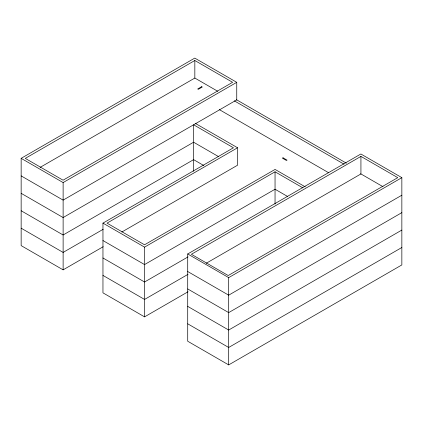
<?xml version="1.0" encoding="UTF-8"?>
<svg xmlns="http://www.w3.org/2000/svg" width="423" height="423" viewBox="0 0 423 423"><rect width="100%" height="100%" fill="white"/><g stroke="black" fill="none" stroke-linecap="round" stroke-linejoin="round"><path stroke-width="0.63" d="M103.186 246.72L63.122 269.848L21.15 245.615L21.15 158.339L194.77 58.099L236.748 82.332L236.748 99.881L63.122 200.121L21.15 175.889M194.834 60.5L25.29 158.387L63.064 180.193L232.608 82.311L194.834 60.5L194.834 78.054L40.132 167.371M21.15 158.339L63.122 182.572L236.748 82.332M188.055 291.754L144.56 316.864L102.958 292.843L102.958 223.122L233.443 147.78L193.612 124.785L193.612 171.273M121.856 232.005L237.567 165.203L237.567 147.77L107.035 223.133L144.539 244.785L275.066 169.422L305.348 186.908M103.186 229.287L63.122 252.42L21.15 228.182M102.958 223.122L144.56 247.138L275.045 171.801L302.937 187.902M187.712 253.964L360.872 153.993L401.85 177.655L401.85 264.93L228.69 364.901L187.712 341.239L187.712 253.964L228.69 277.625L401.85 177.655M360.93 156.399L191.386 254.281L228.209 275.537L397.752 177.655L360.93 156.399L360.93 173.948L206.207 263.275M188.055 256.888L144.56 282.004L102.958 257.982M188.055 274.321L144.56 299.431L102.958 275.415M401.85 195.204L228.69 295.175L187.712 271.518M401.85 212.637L228.69 312.608L187.712 288.946M401.85 230.064L228.69 330.04L187.712 306.379M401.85 247.497L228.69 347.468L187.712 323.812M236.531 99.759L346.363 163.167M194.834 78.054L217.729 91.268M234.273 100.822L344.021 164.182M360.597 173.753L383.021 186.702M219.415 109.673L328.586 172.706M195.304 123.373L237.567 147.77M218.649 156.674L193.612 142.218L63.122 217.554L21.15 193.322M287.566 196.462L275.045 189.234L144.56 264.571L102.958 240.55M203.854 165.562L193.612 159.651L63.122 234.987L21.15 210.754M275.045 171.801L275.045 204.082M228.69 277.625L228.69 364.901M144.56 247.138L144.56 316.864M63.122 182.572L63.122 269.848M201.702 86.657L197.684 88.978L198.287 89.327L202.305 87.006L201.702 86.657M283.029 157.816L282.427 158.165L286.445 160.486L287.048 160.137L283.029 157.816"/></g></svg>
